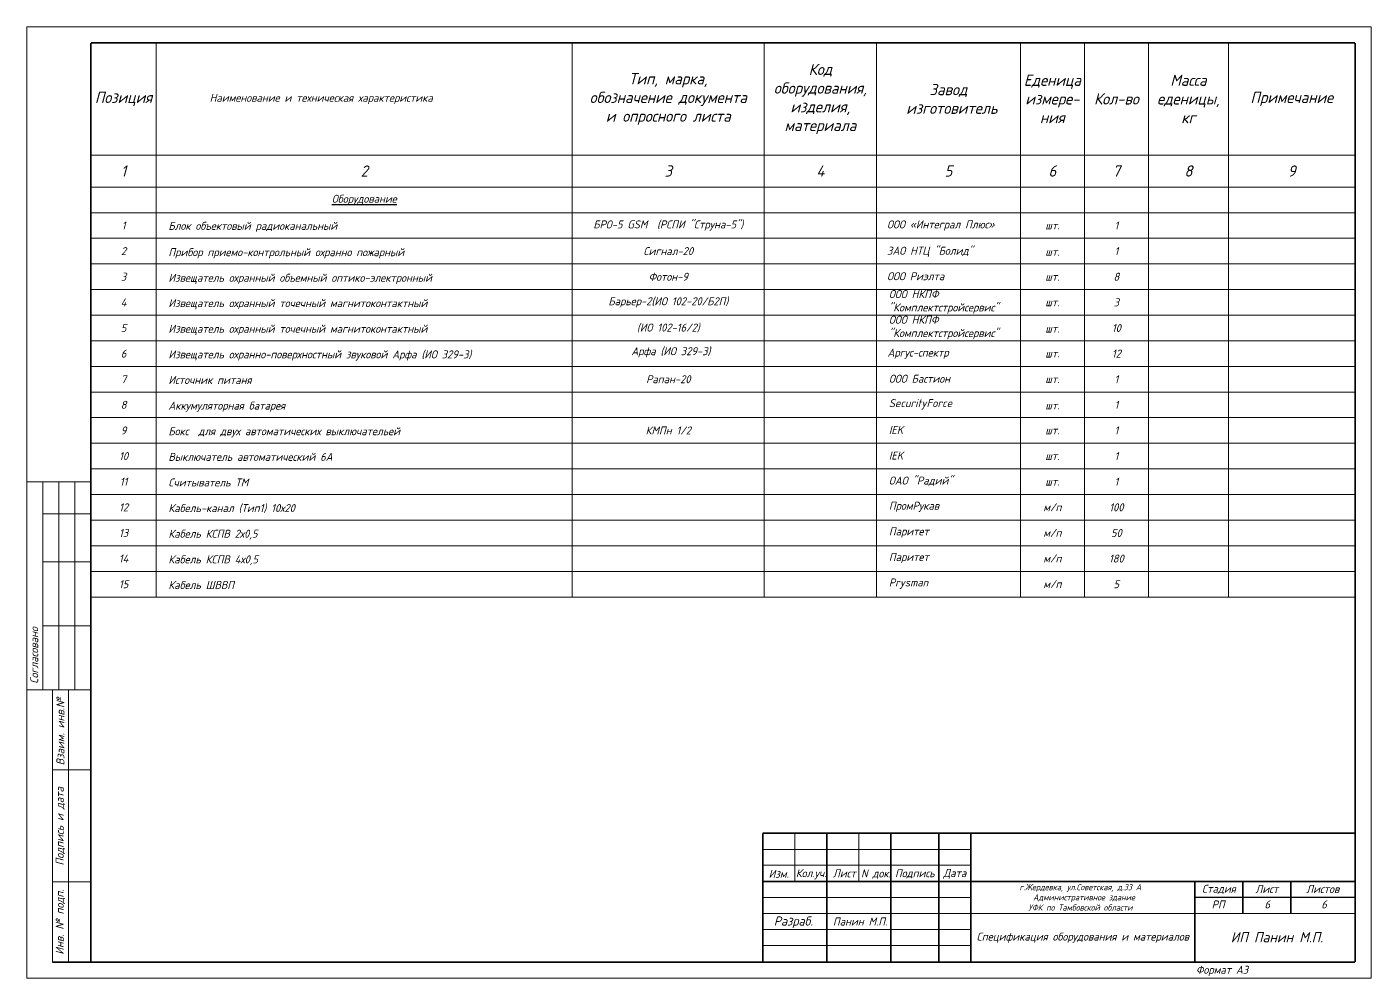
# Model space of a CAD drawing. Header units: inches. Extents: x 859 to 2631, y 393 to 1752.
# Drawn here: x 2487.4 to 2619.7, y 1029.7 to 1123.3 of the extents above; entities that cross this region are included whole.
import ezdxf

# ---------------------------------------------------------------- set-up
doc = ezdxf.new("R2010")
doc.units = ezdxf.units.IN
doc.header["$MEASUREMENT"] = 0
doc.linetypes.add('НЕВИДИМАЯ', pattern=[9.525, 6.35, -3.175])
doc.layers.add('DESC', color=7, linetype='Continuous')
doc.styles.get("Standard").update_dxf_attribs({"font": 'GOST_Common Italic_0.ttf'})

msp = doc.modelspace()

# ---------------------------------------------------------------- linework, layer by layer
at = {"layer": 'DESC', "color": 7, "lineweight": 15}
for p, q in [((2487.44, 1029.72), (2487.44, 1123.27)), ((2487.44, 1123.27), (2619.74, 1123.27)), ((2619.74, 1123.27), (2619.74, 1029.72)), ((2500.17, 1121.7), (2500.17, 1067.2)), ((2541.12, 1121.7), (2541.12, 1067.2)), ((2560.02, 1121.7), (2560.02, 1067.2)), ((2571.05, 1121.7), (2571.05, 1067.2)), ((2585.22, 1121.7), (2585.22, 1067.2)), ((2591.52, 1121.7), (2591.52, 1067.2)), ((2597.82, 1121.7), (2597.82, 1067.2)), ((2605.7, 1121.7), (2605.7, 1067.2)), ((2493.74, 1110.67), (2618.17, 1110.67)), ((2493.74, 1107.52), (2618.17, 1107.52)), ((2493.74, 1105), (2618.17, 1105)), ((2493.74, 1102.48), (2618.17, 1102.48)), ((2493.74, 1099.96), (2618.17, 1099.96)), ((2493.74, 1097.44), (2618.17, 1097.44)), ((2493.74, 1094.92), (2618.17, 1094.92)), ((2493.74, 1092.4), (2618.17, 1092.4)), ((2493.74, 1089.88), (2618.17, 1089.88)), ((2493.74, 1087.36), (2618.17, 1087.36)), ((2493.74, 1084.84), (2618.17, 1084.84)), ((2493.74, 1082.32), (2618.17, 1082.32)), ((2493.74, 1079.8), (2618.17, 1079.8)), ((2493.74, 1077.28), (2618.17, 1077.28)), ((2493.74, 1074.76), (2618.17, 1074.76)), ((2493.74, 1072.24), (2618.17, 1072.24)), ((2493.74, 1069.72), (2618.17, 1069.72)), ((2493.74, 1067.2), (2618.17, 1067.2)), ((2563.02, 1043.96), (2563.02, 1039.23)), ((2569.32, 1043.96), (2569.32, 1039.23)), ((2559.87, 1042.38), (2580.35, 1042.38)), ((2559.87, 1040.81), (2580.35, 1040.81)), ((2559.87, 1037.66), (2580.35, 1037.66)), ((2559.87, 1036.08), (2580.35, 1036.08)), ((2580.35, 1036.08), (2618.15, 1036.08)), ((2559.87, 1034.51), (2580.35, 1034.51)), ((2559.87, 1032.93), (2580.35, 1032.93)), ((2619.74, 1029.72), (2487.44, 1029.72))]:
    msp.add_line(p, q, dxfattribs=at)
at = {"layer": 'DESC', "lineweight": 15}
for p, q in [((2493.74, 1078.54), (2487.44, 1078.54)), ((2489.02, 1078.54), (2489.02, 1058.07)), ((2490.59, 1078.54), (2490.59, 1058.07)), ((2492.17, 1078.54), (2492.17, 1058.07)), ((2493.74, 1075.39), (2489.02, 1075.39)), ((2493.74, 1070.67), (2489.02, 1070.67)), ((2493.74, 1064.37), (2489.02, 1064.37)), ((2493.74, 1058.07), (2487.44, 1058.07)), ((2489.96, 1058.07), (2489.96, 1031.29)), ((2489.96, 1058.07), (2493.74, 1058.07)), ((2491.54, 1058.07), (2491.54, 1031.29)), ((2489.96, 1050.19), (2493.74, 1050.19)), ((2489.96, 1039.17), (2493.74, 1039.17))]:
    msp.add_line(p, q, dxfattribs=at)
at = {"layer": 'DESC', "color": 7, "lineweight": 15, "const_width": 0.158}
for points in [[(2493.74, 1121.7), (2493.74, 1031.29), (2618.17, 1031.29)], [(2618.17, 1121.7), (2493.74, 1121.7)], [(2618.17, 1031.29), (2618.17, 1121.7)], [(2559.87, 1043.96), (2559.87, 1031.36)], [(2559.87, 1043.96), (2618.15, 1043.96)], [(2566.17, 1043.96), (2566.17, 1031.29)], [(2572.47, 1043.96), (2572.47, 1031.36)], [(2577.2, 1043.96), (2577.2, 1031.36)], [(2580.35, 1043.96), (2580.35, 1031.36)], [(2559.87, 1039.23), (2618.15, 1039.23)], [(2602.4, 1031.29), (2602.4, 1039.23)], [(2607.12, 1036.08), (2607.12, 1039.23)], [(2611.85, 1036.08), (2611.85, 1039.23)], [(2602.4, 1037.66), (2618.15, 1037.66)]]:
    msp.add_lwpolyline(points, dxfattribs=at)
at = {"layer": 'DESC', "lineweight": 15, "const_width": 0.158}
msp.add_lwpolyline([(2489.96, 1031.29), (2493.74, 1031.29)], dxfattribs=at)

# ---------------------------------------------------------------- texts
at = {"layer": 'DESC', "color": 7}
for s, height, p in [('Блок объектовый радиоканальный ', 0.7875, (2501.37, 1103.31)), ('Прибор приемо-контрольный охранно пожарный ', 0.7875, (2501.37, 1100.72)), ('Извещатель охранный объемный оптико-электронный ', 0.7875, (2501.37, 1098.2)), ('Извещатель охранный точечный магнитоконтактный ', 0.7875, (2501.37, 1095.71)), ('Извещатель охранный точечный магнитоконтактный ', 0.7875, (2501.37, 1093.19)), ('Извещатель охранно-поверхностный звуковой Арфа (ИО 329-3)', 0.7875, (2501.37, 1090.67)), ('Источник питаня', 0.7875, (2501.37, 1088.15)), ('Аккумуляторная батарея ', 0.7875, (2501.37, 1085.63)), ('Бокс  для двух автоматических выключательей', 0.7875, (2501.37, 1083.11)), ('Выключатель автоматический 6А', 0.7875, (2501.37, 1080.59)), ('Считыватель ТМ', 0.7875, (2501.37, 1078.07)), ('Кабель-канал (Тип1) 10х20', 0.7875, (2501.37, 1075.55)), ('Кабель КСПВ 2х0,5', 0.7875, (2501.37, 1073.03)), ('Кабель КСПВ 4х0,5', 0.7875, (2501.37, 1070.51)), ('Кабель ШВВП', 0.7875, (2501.37, 1067.99)), ('Кол.уч.', 0.787, (2563.12, 1039.64)), ('Лист', 0.787, (2566.77, 1039.63)), ('N док.', 0.787, (2569.54, 1039.62)), ('РП', 0.787, (2604.05, 1036.57)), ('6', 0.787, (2609.25, 1036.57)), ('6', 0.787, (2614.84, 1036.57))]:
    msp.add_text(s, height=height, dxfattribs=at).set_placement(p)
at = {"layer": 'DESC'}
for s, insert, char_height, width, attachment_point in [('Код оборудования, изделия, материала', (2565.54, 1116.19), 1.1025, 11.025, 5), ('Тип, марка, \\Pобозначение документа \\Pи опросного листа', (2550.57, 1116.19), 1.1025, 18.9, 5), ('Еденица измере-\\Pния', (2588.37, 1116.19), 1.1025, 6.3, 5), ('Масса еденицы, \\Pкг', (2601.76, 1116.19), 1.1025, 7.875, 5), ('Позиция', (2496.96, 1116.19), 1.103, 6.4299, 5), ('           Наименование и техническая характеристика', (2500.17, 1116.19), 0.7875, 40.95, 4), ('Завод\\P изготовитель', (2578.14, 1116.19), 1.1025, 14.175, 5), ('Кол-во', (2594.67, 1116.19), 1.103, 6.3, 5), ('Примечание', (2611.93, 1116.19), 1.103, 12.4701, 5), ('1', (2496.96, 1109.1), 1.1, 6.4299, 5), ('2', (2520.65, 1109.1), 1.1, 40.95, 5), ('3', (2550.57, 1109.1), 1.1, 18.9, 5), ('4', (2565.54, 1109.1), 1.1, 11.025, 5), ('5', (2578.14, 1109.1), 1.1, 14.175, 5), ('6', (2588.37, 1109.1), 1.1, 6.3, 5), ('7', (2594.67, 1109.1), 1.1, 6.3, 5), ('8', (2601.76, 1109.1), 1.1, 7.875, 5), ('9', (2611.93, 1109.1), 1.1, 12.4701, 5), ('{\\LОборудование}', (2520.65, 1106.26), 0.7875, 40.95, 5), ('1', (2496.96, 1103.74), 0.787, 6.4299, 5), ('БРО-5 GSM  (РСПИ "Струна-5")', (2550.57, 1103.74), 0.7875, 18.9, 5), ('ООО «Интеграл Плюс»', (2572.1, 1103.74), 0.7875, 14.175, 4), ('шт.', (2588.37, 1103.74), 0.787, 6.3, 5), ('1', (2594.67, 1103.74), 0.787, 6.3, 5), ('2', (2496.96, 1101.22), 0.787, 6.4299, 5), ('Сигнал-20', (2550.57, 1101.22), 0.787, 18.9, 5), ('ЗАО НТЦ "Болид"', (2572.1, 1101.15), 0.7875, 14.175, 4), ('шт.', (2588.37, 1101.15), 0.787, 6.3, 5), ('1', (2594.67, 1101.22), 0.787, 6.3, 5), ('3', (2496.96, 1098.7), 0.787, 6.4299, 5), ('Фотон-9', (2550.57, 1098.7), 0.787, 18.9, 5), ('ООО Риэлта', (2572.1, 1098.75), 0.787, 14.175, 4), ('шт.', (2588.37, 1098.7), 0.787, 6.3, 5), ('8', (2594.67, 1098.7), 0.787, 6.3, 5), ('ООО НКПФ "Комплектстройсервис"', (2572.28, 1096.23), 0.7875, 14.175, 4), ('4', (2496.96, 1096.18), 0.787, 6.4299, 5), ('Барьер-2(ИО 102-20/Б2П)', (2550.57, 1096.18), 0.7875, 18.9, 5), ('шт.', (2588.37, 1096.19), 0.787, 6.3, 5), ('3', (2594.67, 1096.18), 0.787, 6.3, 5), ('(ИО 102-16/2)', (2550.57, 1093.66), 0.7875, 18.9, 5), ('ООО НКПФ "Комплектстройсервис"', (2572.28, 1093.71), 0.7875, 14.175, 4), ('5', (2496.96, 1093.66), 0.787, 6.4299, 5), ('шт.', (2588.37, 1093.6), 0.787, 6.3, 5), ('10', (2594.67, 1093.66), 0.787, 6.3, 5), ('6', (2496.96, 1091.14), 0.787, 6.4299, 5), ('Арфа (ИО 329-3)', (2550.82, 1091.27), 0.7875, 18.9, 5), ('12', (2594.67, 1091.14), 0.787, 6.3, 5), ('шт.', (2588.37, 1091.15), 0.787, 6.3, 5), ('7', (2496.96, 1088.62), 0.787, 6.4299, 5), ('Рапан-20', (2550.57, 1088.62), 0.787, 18.9, 5), ('ООО Бастион', (2572.28, 1088.67), 0.7875, 14.175, 4), ('1', (2594.67, 1088.62), 0.787, 6.3, 5), ('шт.', (2588.37, 1088.63), 0.787, 6.3, 5), ('8', (2496.96, 1086.1), 0.787, 6.4299, 5), ('SecurityForce', (2572.28, 1086.15), 0.7875, 14.175, 4), ('шт.', (2588.37, 1086.04), 0.787, 6.3, 5), ('1', (2594.67, 1086.1), 0.787, 6.3, 5), ('9', (2496.96, 1083.58), 0.787, 6.4299, 5), ('КМПн 1/2', (2550.57, 1083.58), 0.787, 18.9, 5), ('IEK', (2572.28, 1083.63), 0.787, 14.175, 4), ('шт.', (2588.37, 1083.59), 0.787, 6.3, 5), ('1', (2594.67, 1083.58), 0.787, 6.3, 5), ('10', (2496.96, 1081.06), 0.787, 6.4299, 5), ('IEK', (2572.28, 1081.11), 0.787, 14.175, 4), ('шт.', (2588.37, 1081.07), 0.787, 6.3, 5), ('1', (2594.67, 1081.06), 0.787, 6.3, 5), ('11', (2496.96, 1078.54), 0.787, 6.4299, 5), ('ОАО "Радий"', (2572.28, 1078.59), 0.7875, 14.175, 4), ('шт.', (2588.37, 1078.55), 0.787, 6.3, 5), ('1', (2594.67, 1078.54), 0.787, 6.3, 5), ('12', (2496.96, 1076.02), 0.787, 6.4299, 5), ('ПромРукав', (2572.28, 1076.07), 0.787, 14.175, 4), ('м/п', (2588.37, 1076.03), 0.787, 6.3, 5), ('100', (2594.67, 1076.02), 0.787, 6.3, 5), ('13', (2496.96, 1073.5), 0.787, 6.4299, 5), ('Паритет', (2572.28, 1073.55), 0.787, 14.175, 4), ('м/п', (2588.37, 1073.51), 0.787, 6.3, 5), ('50', (2594.67, 1073.5), 0.787, 6.3, 5), ('14', (2496.96, 1070.98), 0.787, 6.4299, 5), ('Паритет', (2572.28, 1071.03), 0.787, 14.175, 4), ('м/п', (2588.37, 1070.99), 0.787, 6.3, 5), ('180', (2594.67, 1070.98), 0.787, 6.3, 5), ('Prysman', (2572.28, 1068.51), 0.787, 14.175, 4), ('15', (2496.96, 1068.46), 0.787, 6.4299, 5), ('м/п', (2588.37, 1068.47), 0.787, 6.3, 5), ('5', (2594.67, 1068.46), 0.787, 6.3, 5), ('Изм.', (2561.44, 1039.97), 0.787, 3.15, 5), ('Подпись', (2574.83, 1039.97), 0.787, 4.725, 5), ('Дата', (2578.77, 1039.97), 0.787, 3.15, 5), ('Спецификация оборудования и материалов', (2591.37, 1033.69), 0.7875, 22.05, 5)]:
    msp.add_mtext(s, dxfattribs=dict(at, insert=insert, char_height=char_height, width=width, attachment_point=attachment_point))
at = {"layer": 'DESC', "lineweight": 15}
for s, insert, char_height, width, attachment_point in [('Аргус-спектр', (2572.14, 1091.13), 0.7875, 14.175, 4), ('Панин М.П.', (2569.45, 1035.28), 0.787, 6.3, 5)]:
    msp.add_mtext(s, dxfattribs=dict(at, insert=insert, char_height=char_height, width=width, attachment_point=attachment_point))
at = {"layer": 'DESC', "char_height": 0.7875, "attachment_point": 1, "rotation": 90}
for s, insert, width in [('Cогласовано', (2487.77, 1058.65), 9.4622), ('Взаим. инв.№', (2490.35, 1050.64), 14.4387), ('Подпись и дата', (2490.28, 1040.79), 11.3549), ('Инв. № подп.', (2490.28, 1032.02), 13.2391)]:
    msp.add_mtext(s, dxfattribs=dict(at, insert=insert, width=width))
at = {"layer": 'DESC', "color": 0, "lineweight": 15, "insert": (2561.74, 1038.96), "char_height": 0.6, "attachment_point": 1}
msp.add_mtext_dynamic_manual_height_columns('\\pi23.39435;г.Жердевка, ул.Советская, д.33 А\\P\\pi24.36617; Административное здание \\P\\pi24.27003;УФК по Тамбовской области', width=59.1919, gutter_width=1, heights=[0], dxfattribs=at)
at = {"layer": 'DESC', "color": 0, "char_height": 0.787, "attachment_point": 5}
for s, insert, width in [('Стадия', (2604.76, 1038.44), 4.725), ('Лист', (2609.48, 1038.48), 5.67), ('Листов', (2614.98, 1038.48), 5.3325)]:
    msp.add_mtext(s, dxfattribs=dict(at, insert=insert, width=width))
at = {"layer": 'DESC', "color": 0, "lineweight": 15, "insert": (2562.88, 1035.21), "char_height": 0.9, "width": 7.0924, "attachment_point": 5}
msp.add_mtext('Разраб.', dxfattribs=at)
at = {"layer": 'DESC', "lineweight": 15, "insert": (2601.12, 1034.24), "char_height": 1, "attachment_point": 1}
msp.add_mtext_dynamic_manual_height_columns('\\pi4.80835;ИП Панин М.П.', width=17.9743, gutter_width=1, heights=[1.74], dxfattribs=at)
at = {"layer": 'DESC', "linetype": 'НЕВИДИМАЯ', "insert": (2602.5, 1030.93), "char_height": 0.787, "width": 9.1777, "attachment_point": 1}
msp.add_mtext('Формат А3', dxfattribs=at)

doc.saveas('drawing.dxf')
